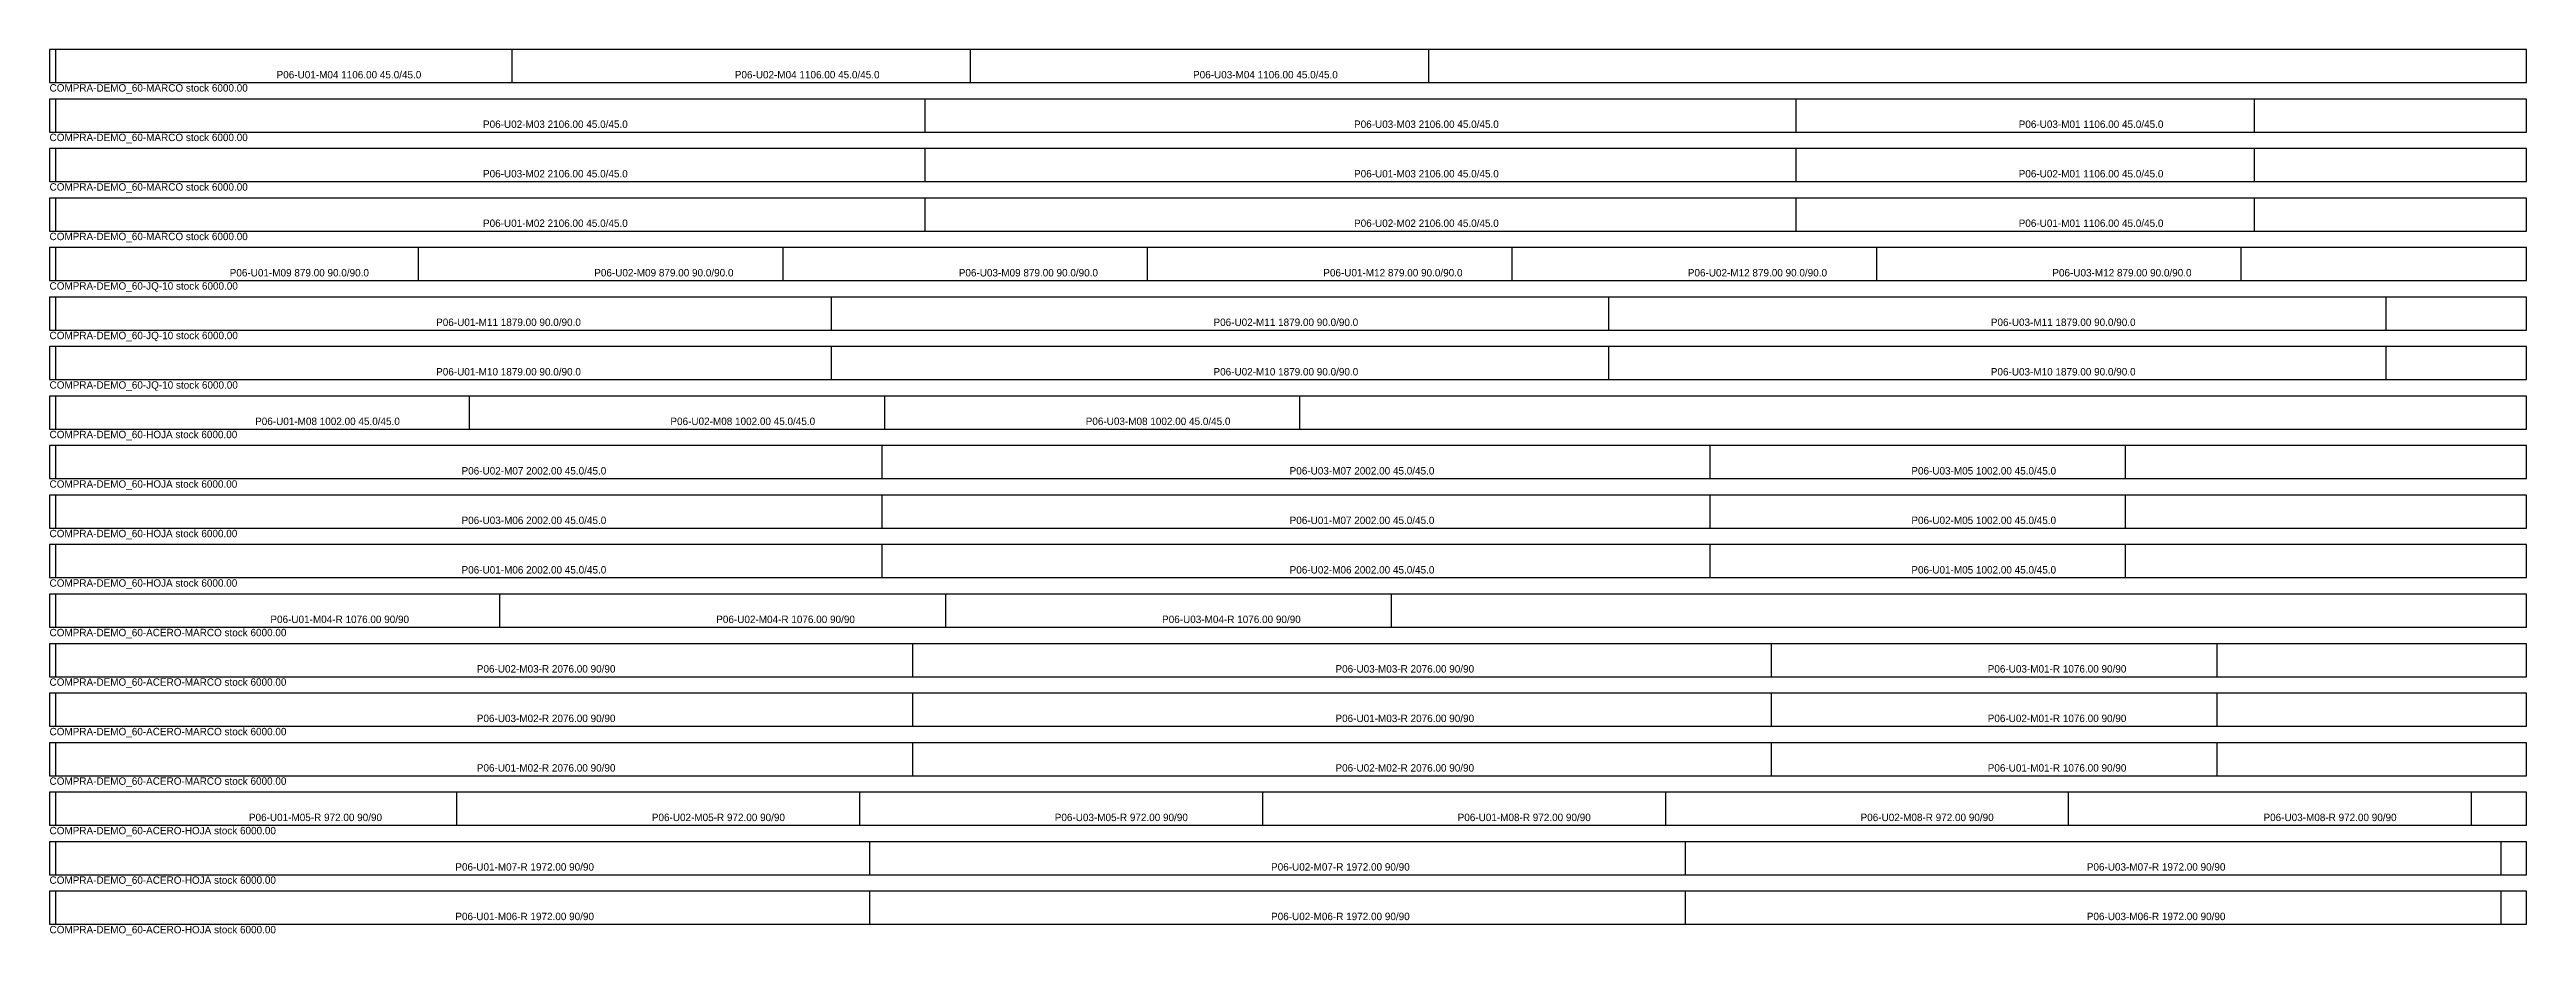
# Model space of a CAD drawing. Header units: millimetres. Extents: x 0 to 6000, y -27 to 2120.
import ezdxf

# ---------------------------------------------------------------- set-up
doc = ezdxf.new("R2010")
doc.units = ezdxf.units.MM
for name, color, linetype in [('LABEL', 3, 'CONTINUOUS'), ('MARK', 5, 'CONTINUOUS'), ('OUTLINE', 7, 'CONTINUOUS')]:
    doc.layers.add(name, color=color, linetype=linetype)

msp = doc.modelspace()

# ---------------------------------------------------------------- linework, layer by layer
at = {"layer": 'MARK'}
for p, q in [((15, 2040), (15, 2120)), ((1121, 2040), (1121, 2120)), ((2231, 2040), (2231, 2120)), ((3341, 2040), (3341, 2120)), ((15, 1920), (15, 2000)), ((2121, 1920), (2121, 2000)), ((4231, 1920), (4231, 2000)), ((5341, 1920), (5341, 2000)), ((15, 1800), (15, 1880)), ((2121, 1800), (2121, 1880)), ((4231, 1800), (4231, 1880)), ((5341, 1800), (5341, 1880)), ((15, 1680), (15, 1760)), ((2121, 1680), (2121, 1760)), ((4231, 1680), (4231, 1760)), ((5341, 1680), (5341, 1760)), ((15, 1560), (15, 1640)), ((894, 1560), (894, 1640)), ((1777, 1560), (1777, 1640)), ((2660, 1560), (2660, 1640)), ((3543, 1560), (3543, 1640)), ((4426, 1560), (4426, 1640)), ((5309, 1560), (5309, 1640)), ((15, 1440), (15, 1520)), ((1894, 1440), (1894, 1520)), ((3777, 1440), (3777, 1520)), ((5660, 1440), (5660, 1520)), ((15, 1320), (15, 1400)), ((1894, 1320), (1894, 1400)), ((3777, 1320), (3777, 1400)), ((5660, 1320), (5660, 1400)), ((15, 1200), (15, 1280)), ((1017, 1200), (1017, 1280)), ((2023, 1200), (2023, 1280)), ((3029, 1200), (3029, 1280)), ((15, 1080), (15, 1160)), ((2017, 1080), (2017, 1160)), ((4023, 1080), (4023, 1160)), ((5029, 1080), (5029, 1160)), ((15, 960), (15, 1040)), ((2017, 960), (2017, 1040)), ((4023, 960), (4023, 1040)), ((5029, 960), (5029, 1040)), ((15, 840), (15, 920)), ((2017, 840), (2017, 920)), ((4023, 840), (4023, 920)), ((5029, 840), (5029, 920)), ((15, 720), (15, 800)), ((1091, 720), (1091, 800)), ((2171, 720), (2171, 800)), ((3251, 720), (3251, 800)), ((15, 600), (15, 680)), ((2091, 600), (2091, 680)), ((4171, 600), (4171, 680)), ((5251, 600), (5251, 680)), ((15, 480), (15, 560)), ((2091, 480), (2091, 560)), ((4171, 480), (4171, 560)), ((5251, 480), (5251, 560)), ((15, 360), (15, 440)), ((2091, 360), (2091, 440)), ((4171, 360), (4171, 440)), ((5251, 360), (5251, 440)), ((15, 240), (15, 320)), ((987, 240), (987, 320)), ((1963, 240), (1963, 320)), ((2939, 240), (2939, 320)), ((3915, 240), (3915, 320)), ((4891, 240), (4891, 320)), ((5867, 240), (5867, 320)), ((15, 120), (15, 200)), ((1987, 120), (1987, 200)), ((3963, 120), (3963, 200)), ((5939, 120), (5939, 200)), ((15, 0), (15, 80)), ((1987, 0), (1987, 80)), ((3963, 0), (3963, 80)), ((5939, 0), (5939, 80))]:
    msp.add_line(p, q, dxfattribs=at)
at = {"layer": 'OUTLINE'}
for points in [[(0, 2040), (6000, 2040), (6000, 2120), (0, 2120)], [(0, 1920), (6000, 1920), (6000, 2000), (0, 2000)], [(0, 1800), (6000, 1800), (6000, 1880), (0, 1880)], [(0, 1680), (6000, 1680), (6000, 1760), (0, 1760)], [(0, 1560), (6000, 1560), (6000, 1640), (0, 1640)], [(0, 1440), (6000, 1440), (6000, 1520), (0, 1520)], [(0, 1320), (6000, 1320), (6000, 1400), (0, 1400)], [(0, 1200), (6000, 1200), (6000, 1280), (0, 1280)], [(0, 1080), (6000, 1080), (6000, 1160), (0, 1160)], [(0, 960), (6000, 960), (6000, 1040), (0, 1040)], [(0, 840), (6000, 840), (6000, 920), (0, 920)], [(0, 720), (6000, 720), (6000, 800), (0, 800)], [(0, 600), (6000, 600), (6000, 680), (0, 680)], [(0, 480), (6000, 480), (6000, 560), (0, 560)], [(0, 360), (6000, 360), (6000, 440), (0, 440)], [(0, 240), (6000, 240), (6000, 320), (0, 320)], [(0, 120), (6000, 120), (6000, 200), (0, 200)], [(0, 0), (6000, 0), (6000, 80), (0, 80)]]:
    msp.add_lwpolyline(points, close=True, dxfattribs=at)

# ---------------------------------------------------------------- texts
at = {"layer": 'LABEL'}
for s, p in [('P06-U01-M04 1106.00 45.0/45.0', (550, 2050)), ('P06-U02-M04 1106.00 45.0/45.0', (1660, 2050)), ('P06-U03-M04 1106.00 45.0/45.0', (2770, 2050)), ('COMPRA-DEMO_60-MARCO stock 6000.00', (0, 2018)), ('P06-U02-M03 2106.00 45.0/45.0', (1050, 1930)), ('P06-U03-M03 2106.00 45.0/45.0', (3160, 1930)), ('P06-U03-M01 1106.00 45.0/45.0', (4770, 1930)), ('COMPRA-DEMO_60-MARCO stock 6000.00', (0, 1898)), ('P06-U03-M02 2106.00 45.0/45.0', (1050, 1810)), ('P06-U01-M03 2106.00 45.0/45.0', (3160, 1810)), ('P06-U02-M01 1106.00 45.0/45.0', (4770, 1810)), ('COMPRA-DEMO_60-MARCO stock 6000.00', (0, 1778)), ('P06-U01-M02 2106.00 45.0/45.0', (1050, 1690)), ('P06-U02-M02 2106.00 45.0/45.0', (3160, 1690)), ('P06-U01-M01 1106.00 45.0/45.0', (4770, 1690)), ('COMPRA-DEMO_60-MARCO stock 6000.00', (0, 1658)), ('P06-U01-M09 879.00 90.0/90.0', (436.5, 1570)), ('P06-U02-M09 879.00 90.0/90.0', (1319.5, 1570)), ('P06-U03-M09 879.00 90.0/90.0', (2202.5, 1570)), ('P06-U01-M12 879.00 90.0/90.0', (3085.5, 1570)), ('P06-U02-M12 879.00 90.0/90.0', (3968.5, 1570)), ('P06-U03-M12 879.00 90.0/90.0', (4851.5, 1570)), ('COMPRA-DEMO_60-JQ-10 stock 6000.00', (0, 1538)), ('P06-U01-M11 1879.00 90.0/90.0', (936.5, 1450)), ('P06-U02-M11 1879.00 90.0/90.0', (2819.5, 1450)), ('P06-U03-M11 1879.00 90.0/90.0', (4702.5, 1450)), ('COMPRA-DEMO_60-JQ-10 stock 6000.00', (0, 1418)), ('P06-U01-M10 1879.00 90.0/90.0', (936.5, 1330)), ('P06-U02-M10 1879.00 90.0/90.0', (2819.5, 1330)), ('P06-U03-M10 1879.00 90.0/90.0', (4702.5, 1330)), ('COMPRA-DEMO_60-JQ-10 stock 6000.00', (0, 1298)), ('P06-U01-M08 1002.00 45.0/45.0', (498, 1210)), ('P06-U02-M08 1002.00 45.0/45.0', (1504, 1210)), ('P06-U03-M08 1002.00 45.0/45.0', (2510, 1210)), ('COMPRA-DEMO_60-HOJA stock 6000.00', (0, 1178)), ('P06-U02-M07 2002.00 45.0/45.0', (998, 1090)), ('P06-U03-M07 2002.00 45.0/45.0', (3004, 1090)), ('P06-U03-M05 1002.00 45.0/45.0', (4510, 1090)), ('COMPRA-DEMO_60-HOJA stock 6000.00', (0, 1058)), ('P06-U03-M06 2002.00 45.0/45.0', (998, 970)), ('P06-U01-M07 2002.00 45.0/45.0', (3004, 970)), ('P06-U02-M05 1002.00 45.0/45.0', (4510, 970)), ('COMPRA-DEMO_60-HOJA stock 6000.00', (0, 938)), ('P06-U01-M06 2002.00 45.0/45.0', (998, 850)), ('P06-U02-M06 2002.00 45.0/45.0', (3004, 850)), ('P06-U01-M05 1002.00 45.0/45.0', (4510, 850)), ('COMPRA-DEMO_60-HOJA stock 6000.00', (0, 818)), ('P06-U01-M04-R 1076.00 90/90', (535, 730)), ('P06-U02-M04-R 1076.00 90/90', (1615, 730)), ('P06-U03-M04-R 1076.00 90/90', (2695, 730)), ('COMPRA-DEMO_60-ACERO-MARCO stock 6000.00', (0, 698)), ('P06-U02-M03-R 2076.00 90/90', (1035, 610)), ('P06-U03-M03-R 2076.00 90/90', (3115, 610)), ('P06-U03-M01-R 1076.00 90/90', (4695, 610)), ('COMPRA-DEMO_60-ACERO-MARCO stock 6000.00', (0, 578)), ('P06-U03-M02-R 2076.00 90/90', (1035, 490)), ('P06-U01-M03-R 2076.00 90/90', (3115, 490)), ('P06-U02-M01-R 1076.00 90/90', (4695, 490)), ('COMPRA-DEMO_60-ACERO-MARCO stock 6000.00', (0, 458)), ('P06-U01-M02-R 2076.00 90/90', (1035, 370)), ('P06-U02-M02-R 2076.00 90/90', (3115, 370)), ('P06-U01-M01-R 1076.00 90/90', (4695, 370)), ('COMPRA-DEMO_60-ACERO-MARCO stock 6000.00', (0, 338)), ('P06-U01-M05-R 972.00 90/90', (483, 250)), ('P06-U02-M05-R 972.00 90/90', (1459, 250)), ('P06-U03-M05-R 972.00 90/90', (2435, 250)), ('P06-U01-M08-R 972.00 90/90', (3411, 250)), ('P06-U02-M08-R 972.00 90/90', (4387, 250)), ('P06-U03-M08-R 972.00 90/90', (5363, 250)), ('COMPRA-DEMO_60-ACERO-HOJA stock 6000.00', (0, 218)), ('P06-U01-M07-R 1972.00 90/90', (983, 130)), ('P06-U02-M07-R 1972.00 90/90', (2959, 130)), ('P06-U03-M07-R 1972.00 90/90', (4935, 130)), ('COMPRA-DEMO_60-ACERO-HOJA stock 6000.00', (0, 98)), ('P06-U01-M06-R 1972.00 90/90', (983, 10)), ('P06-U02-M06-R 1972.00 90/90', (2959, 10)), ('P06-U03-M06-R 1972.00 90/90', (4935, 10)), ('COMPRA-DEMO_60-ACERO-HOJA stock 6000.00', (0, -22))]:
    msp.add_text(s, height=18, dxfattribs=at).set_placement(p)

doc.saveas('drawing.dxf')
